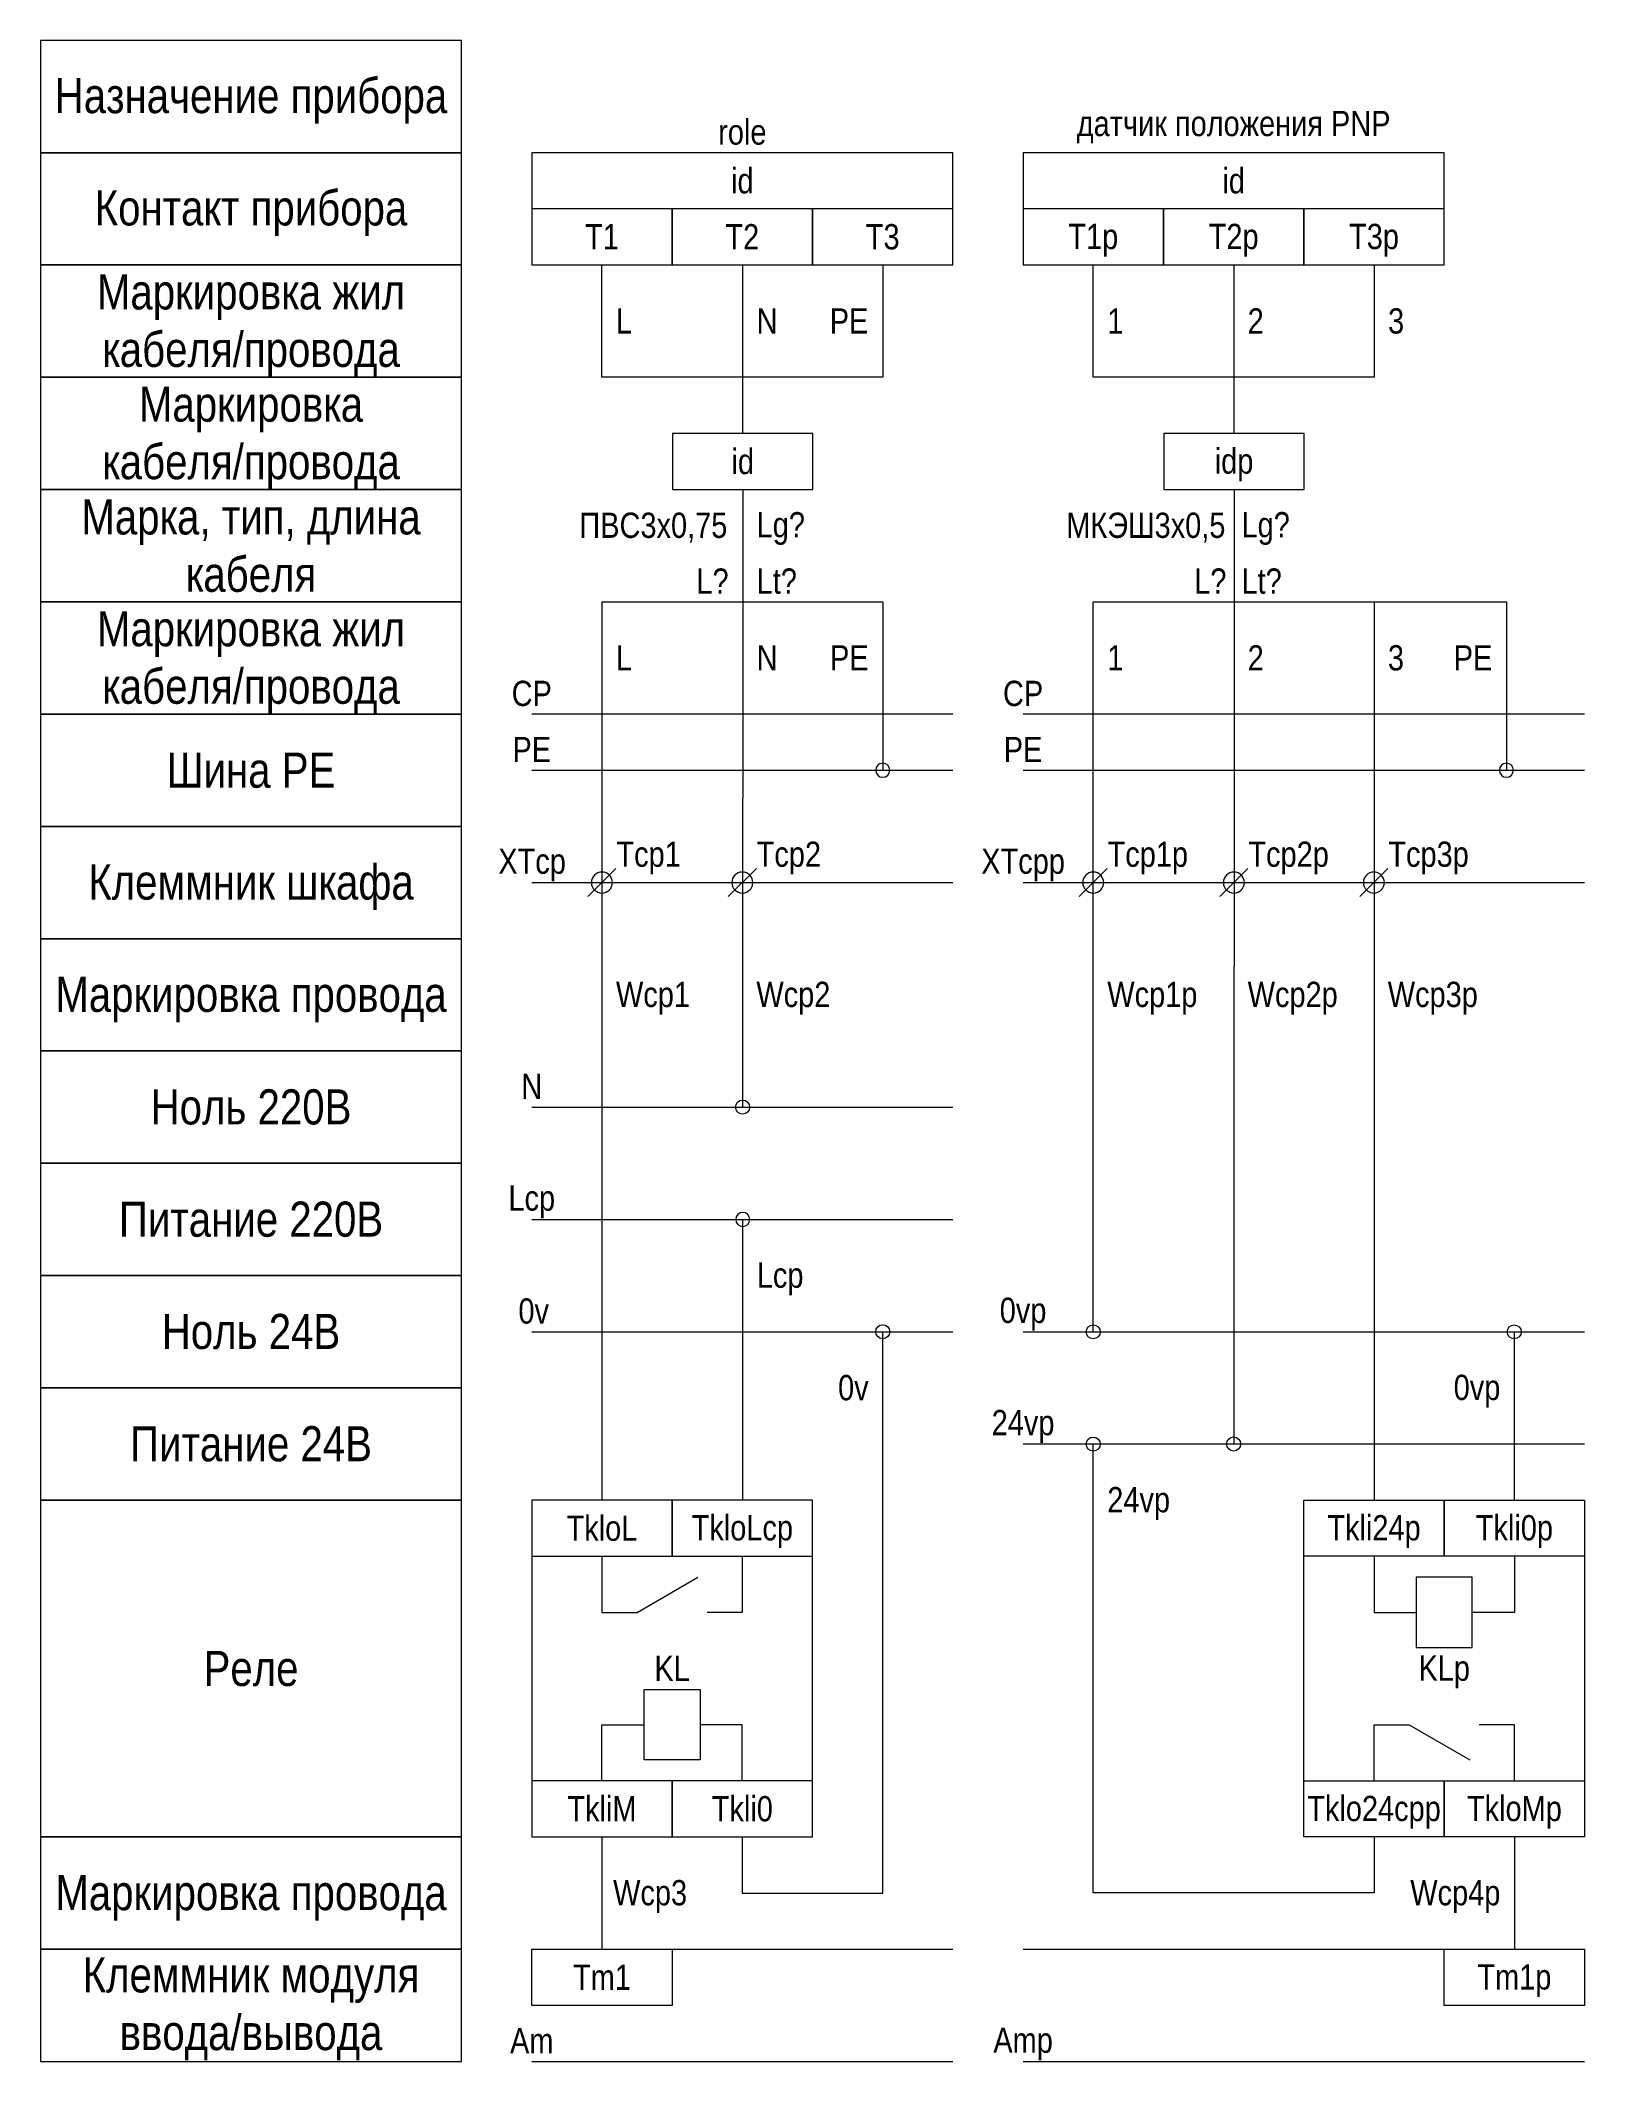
# Model space of a CAD drawing. Header units: millimetres. Extents: x -4644 to -4534, y -11658 to -11514.
import ezdxf

# ---------------------------------------------------------------- set-up
doc = ezdxf.new("R2010")
doc.units = ezdxf.units.MM
doc.header["$MEASUREMENT"] = 0
doc.linetypes.add('Штриховая', pattern=[2000, 1000, -1000])
doc.linetypes.add('Штрихпунктирная', pattern=[6702.777624, 3527.777672, -1763.888836, 0, -1411.111116])
for name, color, linetype, lineweight in [('0_names_Ном._пера__1', 7, 'Continuous', 15), ('0_Ном._пера__1', 7, 'Continuous', 15), ('0_Ном._пера__21', 7, 'Continuous', 40), ('1_names_Ном._пера__1', 7, 'Continuous', 15), ('1_Ном._пера__1', 7, 'Continuous', 15), ('1_Ном._пера__21', 7, 'Continuous', 40)]:
    doc.layers.add(name, color=color, linetype=linetype, lineweight=lineweight)
doc.styles.add('СГЕНЕРИР_СТИЛЬ_1', font='ARIALN.TTF')

msp = doc.modelspace()

# ---------------------------------------------------------------- linework, layer by layer
at = {"layer": '0_Ном._пера__1', "color": 7, "linetype": 'Continuous', "lineweight": 15}
for p, q in [((-4593.66, -11542.1), (-4593.66, -11530.1)), ((-4603.69, -11554.1), (-4603.69, -11618.1)), ((-4583.69, -11554.1), (-4583.69, -11566.1)), ((-4608.69, -11566.1), (-4578.69, -11566.1)), ((-4604.69, -11575.1), (-4602.69, -11573.1)), ((-4594.69, -11575.1), (-4592.69, -11573.1)), ((-4608.69, -11590.1), (-4578.69, -11590.1)), ((-4608.69, -11598.1), (-4578.69, -11598.1)), ((-4608.69, -11606.1), (-4578.69, -11606.1)), ((-4603.69, -11642.1), (-4603.69, -11650.1)), ((-4608.69, -11650.1), (-4578.69, -11650.1)), ((-4608.69, -11658.1), (-4578.69, -11658.1))]:
    msp.add_line(p, q, dxfattribs=at)
at = {"layer": '0_Ном._пера__1', "color": 7, "linetype": 'Штриховая', "lineweight": 15}
msp.add_line((-4578.69, -11562.1), (-4608.69, -11562.1), dxfattribs=at)
at = {"layer": '0_Ном._пера__1', "color": 7, "linetype": 'Штрихпунктирная', "lineweight": 15}
msp.add_line((-4608.69, -11574.1), (-4578.69, -11574.1), dxfattribs=at)
at = {"layer": '0_Ном._пера__1', "color": 7, "linetype": 'Continuous', "lineweight": 15}
for points in [[(-4643.69, -11522.1), (-4613.69, -11522.1), (-4613.69, -11514.1), (-4643.69, -11514.1)], [(-4643.69, -11530.1), (-4613.69, -11530.1), (-4613.69, -11522.1), (-4643.69, -11522.1)], [(-4608.69, -11530.1), (-4578.69, -11530.1), (-4578.69, -11522.1), (-4608.69, -11522.1)], [(-4608.69, -11530.1), (-4598.69, -11530.1), (-4598.69, -11526.1), (-4608.69, -11526.1)], [(-4598.69, -11530.1), (-4588.69, -11530.1), (-4588.69, -11526.1), (-4598.69, -11526.1)], [(-4588.69, -11530.1), (-4578.69, -11530.1), (-4578.69, -11526.1), (-4588.69, -11526.1)], [(-4643.69, -11538.1), (-4613.69, -11538.1), (-4613.69, -11530.1), (-4643.69, -11530.1)], [(-4643.69, -11546.1), (-4613.69, -11546.1), (-4613.69, -11538.1), (-4643.69, -11538.1)], [(-4598.66, -11546.1), (-4588.66, -11546.1), (-4588.66, -11542.1), (-4598.66, -11542.1)], [(-4643.69, -11554.1), (-4613.69, -11554.1), (-4613.69, -11546.1), (-4643.69, -11546.1)], [(-4643.69, -11562.1), (-4613.69, -11562.1), (-4613.69, -11554.1), (-4643.69, -11554.1)], [(-4643.69, -11570.1), (-4613.69, -11570.1), (-4613.69, -11562.1), (-4643.69, -11562.1)], [(-4643.69, -11578.1), (-4613.69, -11578.1), (-4613.69, -11570.1), (-4643.69, -11570.1)], [(-4643.69, -11586.1), (-4613.69, -11586.1), (-4613.69, -11578.1), (-4643.69, -11578.1)], [(-4643.69, -11594.1), (-4613.69, -11594.1), (-4613.69, -11586.1), (-4643.69, -11586.1)], [(-4643.69, -11602.1), (-4613.69, -11602.1), (-4613.69, -11594.1), (-4643.69, -11594.1)], [(-4643.69, -11610.1), (-4613.69, -11610.1), (-4613.69, -11602.1), (-4643.69, -11602.1)], [(-4643.69, -11618.1), (-4613.69, -11618.1), (-4613.69, -11610.1), (-4643.69, -11610.1)], [(-4643.69, -11642.1), (-4613.69, -11642.1), (-4613.69, -11618.1), (-4643.69, -11618.1)], [(-4608.69, -11642.1), (-4588.69, -11642.1), (-4588.69, -11618.1), (-4608.69, -11618.1)], [(-4608.69, -11622.1), (-4598.69, -11622.1), (-4598.69, -11618.1), (-4608.69, -11618.1)], [(-4598.69, -11622.1), (-4588.69, -11622.1), (-4588.69, -11618.1), (-4598.69, -11618.1)], [(-4596.69, -11631.6), (-4596.69, -11636.6), (-4600.69, -11636.6), (-4600.69, -11631.6)], [(-4608.69, -11642.1), (-4598.69, -11642.1), (-4598.69, -11638.1), (-4608.69, -11638.1)], [(-4598.69, -11642.1), (-4588.69, -11642.1), (-4588.69, -11638.1), (-4598.69, -11638.1)], [(-4643.69, -11650.1), (-4613.69, -11650.1), (-4613.69, -11642.1), (-4643.69, -11642.1)], [(-4643.69, -11658.1), (-4613.69, -11658.1), (-4613.69, -11650.1), (-4643.69, -11650.1)], [(-4608.69, -11650.1), (-4598.69, -11650.1), (-4598.69, -11654.1), (-4608.69, -11654.1)]]:
    msp.add_lwpolyline(points, close=True, dxfattribs=at)
for points in [[(-4583.69, -11530.1), (-4583.69, -11538.1), (-4603.69, -11538.1), (-4603.69, -11530.1)], [(-4593.66, -11546.1), (-4593.67, -11590.1)], [(-4603.69, -11554.1), (-4583.69, -11554.1)], [(-4593.66, -11618.1), (-4593.66, -11598.1)], [(-4593.69, -11642.1), (-4593.69, -11646.1), (-4583.69, -11646.1), (-4583.69, -11606.1)], [(-4603.69, -11622.1), (-4603.69, -11626.1), (-4601.19, -11626.1), (-4596.86, -11623.6)], [(-4593.69, -11622.1), (-4593.69, -11626.1), (-4596.19, -11626.1)], [(-4603.69, -11638.1), (-4603.69, -11634.1), (-4600.69, -11634.1)], [(-4593.69, -11638.1), (-4593.69, -11634.1), (-4596.69, -11634.1)]]:
    msp.add_lwpolyline(points, dxfattribs=at)
for points in [[(-4583.69, -11565.6, 1), (-4583.69, -11566.6, 1)], [(-4603.69, -11573.35, 1), (-4603.69, -11574.85, 1)], [(-4593.69, -11573.35, 1), (-4593.69, -11574.85, 1)], [(-4593.67, -11590.6, -1), (-4593.67, -11589.6, -1)], [(-4593.66, -11597.6, 1), (-4593.66, -11598.6, 1)], [(-4583.19, -11606.1, -1), (-4584.19, -11606.1, -1)]]:
    msp.add_lwpolyline(points, format="xyb", close=True, dxfattribs=at)
at = {"layer": '1_Ном._пера__1', "color": 7, "linetype": 'Continuous', "lineweight": 15}
for p, q in [((-4558.66, -11542.1), (-4558.66, -11530.1)), ((-4548.69, -11554.1), (-4548.69, -11618.1)), ((-4573.69, -11566.1), (-4533.69, -11566.1)), ((-4569.69, -11575.1), (-4567.69, -11573.1)), ((-4559.67, -11575.1), (-4557.67, -11573.1)), ((-4549.7, -11575.1), (-4547.7, -11573.1)), ((-4573.69, -11606.1), (-4533.69, -11606.1)), ((-4538.69, -11618.1), (-4538.69, -11606.1)), ((-4573.69, -11614.1), (-4533.69, -11614.1)), ((-4538.69, -11642.1), (-4538.69, -11650.1)), ((-4573.69, -11650.1), (-4533.69, -11650.1)), ((-4573.69, -11658.1), (-4533.69, -11658.1))]:
    msp.add_line(p, q, dxfattribs=at)
at = {"layer": '1_Ном._пера__1', "color": 7, "linetype": 'Штриховая', "lineweight": 15}
msp.add_line((-4533.69, -11562.1), (-4573.69, -11562.1), dxfattribs=at)
at = {"layer": '1_Ном._пера__1', "color": 7, "linetype": 'Штрихпунктирная', "lineweight": 15}
msp.add_line((-4573.69, -11574.1), (-4533.69, -11574.1), dxfattribs=at)
at = {"layer": '1_Ном._пера__1', "color": 7, "linetype": 'Continuous', "lineweight": 15}
for points in [[(-4573.69, -11530.1), (-4543.69, -11530.1), (-4543.69, -11522.1), (-4573.69, -11522.1)], [(-4573.69, -11530.1), (-4563.69, -11530.1), (-4563.69, -11526.1), (-4573.69, -11526.1)], [(-4563.69, -11530.1), (-4553.69, -11530.1), (-4553.69, -11526.1), (-4563.69, -11526.1)], [(-4553.69, -11530.1), (-4543.69, -11530.1), (-4543.69, -11526.1), (-4553.69, -11526.1)], [(-4563.66, -11546.1), (-4553.66, -11546.1), (-4553.66, -11542.1), (-4563.66, -11542.1)], [(-4553.69, -11618.1), (-4533.69, -11618.1), (-4533.69, -11642.1), (-4553.69, -11642.1)], [(-4553.69, -11618.1), (-4543.69, -11618.1), (-4543.69, -11622.1), (-4553.69, -11622.1)], [(-4543.69, -11618.1), (-4533.69, -11618.1), (-4533.69, -11622.1), (-4543.69, -11622.1)], [(-4541.69, -11628.6), (-4541.69, -11623.6), (-4545.69, -11623.6), (-4545.69, -11628.6)], [(-4553.69, -11638.1), (-4543.69, -11638.1), (-4543.69, -11642.1), (-4553.69, -11642.1)], [(-4543.69, -11638.1), (-4533.69, -11638.1), (-4533.69, -11642.1), (-4543.69, -11642.1)], [(-4543.69, -11650.1), (-4533.69, -11650.1), (-4533.69, -11654.1), (-4543.69, -11654.1)]]:
    msp.add_lwpolyline(points, close=True, dxfattribs=at)
for points in [[(-4548.69, -11530.1), (-4548.69, -11538.1), (-4568.69, -11538.1), (-4568.69, -11530.1)], [(-4558.66, -11546.1), (-4558.68, -11614.1)], [(-4568.69, -11606.1), (-4568.69, -11554.1), (-4539.26, -11554.1), (-4539.26, -11566.1)], [(-4548.69, -11642.1), (-4548.69, -11646.09), (-4568.69, -11646.09), (-4568.69, -11614.1)], [(-4548.69, -11622.1), (-4548.69, -11626.1), (-4545.69, -11626.1)], [(-4538.69, -11622.1), (-4538.69, -11626.1), (-4541.69, -11626.1)], [(-4548.69, -11638.1), (-4548.69, -11634.1), (-4546.19, -11634.1), (-4541.86, -11636.6)], [(-4538.69, -11638.1), (-4538.69, -11634.1), (-4541.19, -11634.1)]]:
    msp.add_lwpolyline(points, dxfattribs=at)
for points in [[(-4539.26, -11565.6, 1), (-4539.26, -11566.6, 1)], [(-4568.69, -11573.35, 1), (-4568.69, -11574.85, 1)], [(-4558.67, -11573.35, 1), (-4558.67, -11574.85, 1)], [(-4548.7, -11573.35, 1), (-4548.7, -11574.85, 1)], [(-4568.69, -11606.61, -1), (-4568.69, -11605.61, -1)], [(-4538.7, -11606.61, -1), (-4538.7, -11605.61, -1)], [(-4568.69, -11614.61, -1), (-4568.69, -11613.61, -1)], [(-4558.69, -11614.6, -1), (-4558.69, -11613.6, -1)]]:
    msp.add_lwpolyline(points, format="xyb", close=True, dxfattribs=at)

# ---------------------------------------------------------------- texts
at = {"layer": '0_names_Ном._пера__1', "color": 7, "linetype": 'Continuous', "lineweight": 15, "char_height": 1.8, "style": 'СГЕНЕРИР_СТИЛЬ_1'}
for s, insert, attachment_point in [('\\A1;{\\pqc;\\fArial Narrow|b0|i0|c204|p34;role}', (-4593.69, -11521.55), 8), ('\\A1;{\\pqc;\\fArial Narrow|b0|i0|c204|p34;i\\fArial Narrow|b0|i0|c204|p34;d}', (-4593.69, -11524.11), 5), ('\\A1;{\\pqc;\\fArial Narrow|b0|i0|c204|p34;i\\fArial Narrow|b0|i0|c204|p34;d}', (-4558.69, -11524.11), 5), ('\\A1;{\\pqc;\\fArial Narrow|b0|i0|c204|p34;T\\fArial Narrow|b0|i0|c204|p34;1}', (-4603.69, -11528.09), 5), ('\\A1;{\\pqc;\\fArial Narrow|b0|i0|c204|p34;Т\\fArial Narrow|b0|i0|c204|p34;2}', (-4593.69, -11528.09), 5), ('\\A1;{\\pqc;\\fArial Narrow|b0|i0|c204|p34;Т\\fArial Narrow|b0|i0|c204|p34;3}', (-4583.69, -11528.1), 5), ('\\A1;{\\pqc;\\fArial Narrow|b0|i0|c204|p34;i\\fArial Narrow|b0|i0|c204|p34;d}', (-4593.66, -11544.11), 5), ('\\A1;{\\pql;\\fArial Narrow|b0|i0|c204|p34;Lg\\fArial Narrow|b0|i0|c204|p34;?}', (-4592.67, -11550.05), 7), ('\\A1;{\\pql;\\fArial Narrow|b0|i0|c204|p34;L\\fArial Narrow|b0|i0|c204|p34;?}', (-4596.96, -11553.52), 7), ('\\A1;{\\pql;\\fArial Narrow|b0|i0|c204|p34;Lt\\fArial Narrow|b0|i0|c204|p34;?}', (-4592.67, -11553.54), 7), ('\\A1;{\\pqc;\\fArial Narrow|b0|i0|c204|p34;CP}', (-4608.69, -11561.55), 8), ('\\A1;{\\pqr;\\fArial Narrow|b0|i0|c204|p34;XTcp}', (-4606.26, -11574.02), 9), ('\\A1;{\\pql;\\fArial Narrow|b0|i0|c204|p34;Tcp\\fArial Narrow|b0|i0|c204|p34;1}', (-4602.66, -11572.35), 4), ('\\A1;{\\pql;\\fArial Narrow|b0|i0|c204|p34;Tcp\\fArial Narrow|b0|i0|c204|p34;2}', (-4592.67, -11572.35), 4), ('\\A1;{\\pql;\\fArial Narrow|b0|i0|c204|p34;Wcp\\fArial Narrow|b0|i0|c204|p34;1}', (-4602.69, -11582.34), 4), ('\\A1;{\\pql;\\fArial Narrow|b0|i0|c204|p34;Wcp\\fArial Narrow|b0|i0|c204|p34;2}', (-4592.69, -11582.34), 4), ('\\A1;{\\pqc;\\fArial Narrow|b0|i0|c204|p34;Lcp}', (-4608.69, -11598.02), 8), ('\\A1;{\\pql;\\fArial Narrow|b0|i0|c204|p34;Lcp}', (-4592.66, -11602.34), 4), ('\\A1;{\\pqc;\\fArial Narrow|b0|i0|c204|p34;0v}', (-4608.55, -11605.55), 8), ('\\A1;{\\pqr;\\fArial Narrow|b0|i0|c204|p34;0v}', (-4584.69, -11610.1), 6), ('\\A1;{\\pqc;\\fArial Narrow|b0|i0|c204|p34;TkloL}', (-4603.69, -11620.11), 5), ('\\A1;{\\pqc;\\fArial Narrow|b0|i0|c204|p34;Т\\fArial Narrow|b0|i0|c204|p34;kl\\fArial Narrow|b0|i0|c204|p34;oLcp}', (-4593.69, -11620.34), 5), ('\\A1;{\\pqc;\\fArial Narrow|b0|i0|c204|p34;KL}', (-4598.69, -11630.09), 5), ('\\A1;{\\pqc;\\fArial Narrow|b0|i0|c204|p34;Tkli\\fArial Narrow|b0|i0|c204|p34;M}', (-4603.69, -11640.09), 5), ('\\A1;{\\pqc;\\fArial Narrow|b0|i0|c204|p34;Т\\fArial Narrow|b0|i0|c204|p34;kl\\fArial Narrow|b0|i0|c204|p34;i0}', (-4593.69, -11640.1), 5), ('\\A1;{\\pqc;\\fArial Narrow|b0|i0|c204|p34;Wcp\\fArial Narrow|b0|i0|c204|p34;3}', (-4600.26, -11646.34), 5), ('\\A1;{\\pqc;\\fArial Narrow|b0|i0|c204|p34;Tm\\fArial Narrow|b0|i0|c204|p34;1}', (-4603.69, -11652.09), 5), ('\\A1;{\\pqc;\\fArial Narrow|b0|i0|c204|p34;A\\fArial Narrow|b0|i0|c204|p34;m}', (-4608.69, -11657.52), 8)]:
    msp.add_mtext(s, dxfattribs=dict(at, insert=insert, attachment_point=attachment_point))
at = {"layer": '0_Ном._пера__1', "color": 7, "linetype": 'Continuous', "lineweight": 15, "style": 'СГЕНЕРИР_СТИЛЬ_1'}
for s, insert, char_height, attachment_point in [('\\A1;{\\pqc;\\fArial Narrow|b0|i0|c204|p34;Назначение прибора}', (-4628.69, -11518.41), 2.5, 5), ('\\A1;{\\pqc;\\fArial Narrow|b0|i0|c204|p34;Контакт прибора}', (-4628.69, -11526.41), 2.5, 5), ('\\A1;{\\pql;\\fArial Narrow|b0|i0|c204|p34;L}', (-4602.69, -11534.09), 1.8, 4), ('\\A1;{\\pql;\\fArial Narrow|b0|i0|c204|p34;N}', (-4592.67, -11534.09), 1.8, 4), ('\\A1;{\\pql;\\fArial Narrow|b0|i0|c204|p34;PE}', (-4587.46, -11534.09), 1.8, 4), ('\\A1;{\\pql;\\fArial Narrow|b0|i0|c204|p34;L}', (-4602.69, -11558.09), 1.8, 4), ('\\A1;{\\pql;\\fArial Narrow|b0|i0|c204|p34;N}', (-4592.67, -11558.09), 1.8, 4), ('\\A1;{\\pqr;\\fArial Narrow|b0|i0|c204|p34;PE}', (-4584.69, -11558.09), 1.8, 6), ('\\A1;{\\pqr;\\fArial Narrow|b0|i0|c204|p34;PE}', (-4540.26, -11558.09), 1.8, 6), ('\\A1;{\\pqc;\\fArial Narrow|b0|i0|c204|p34;PE}', (-4608.69, -11565.52), 1.8, 8), ('\\A1;{\\pqc;\\fArial Narrow|b0|i0|c204|p34;Шина PE}', (-4628.69, -11566.11), 2.5, 5), ('\\A1;{\\pqc;\\fArial Narrow|b0|i0|c204|p34;Клеммник\\fArial Narrow|b0|i0|c204|p34; шкафа}', (-4628.69, -11574.44), 2.5, 5), ('\\A1;{\\pqc;\\fArial Narrow|b0|i0|c204|p34;Маркировка \\fArial Narrow|b0|i0|c204|p34;провода}', (-4628.69, -11582.44), 2.5, 5), ('\\A1;{\\pqc;\\fArial Narrow|b0|i0|c204|p34;Ноль 220В}', (-4628.69, -11590.1), 2.5, 5), ('\\A1;{\\pqc;\\fArial Narrow|b0|i0|c204|p34;N}', (-4608.69, -11589.52), 1.8, 8), ('\\A1;{\\pqc;\\fArial Narrow|b0|i0|c204|p34;Питание\\fArial Narrow|b0|i0|c204|p34; 220В}', (-4628.69, -11598.1), 2.5, 5), ('\\A1;{\\pqc;\\fArial Narrow|b0|i0|c204|p34;Ноль 24\\fArial Narrow|b0|i0|c204|p34;В}', (-4628.69, -11606.1), 2.5, 5), ('\\A1;{\\pqc;\\fArial Narrow|b0|i0|c204|p34;Питание 2\\fArial Narrow|b0|i0|c204|p34;4\\fArial Narrow|b0|i0|c204|p34;В}', (-4628.69, -11614.1), 2.5, 5), ('\\A1;{\\pqc;\\fArial Narrow|b0|i0|c204|p34;Реле}', (-4628.69, -11630.11), 2.5, 5), ('\\A1;{\\pqc;\\fArial Narrow|b0|i0|c204|p34;Маркировка \\fArial Narrow|b0|i0|c204|p34;провода}', (-4628.69, -11646.44), 2.5, 5)]:
    msp.add_mtext(s, dxfattribs=dict(at, insert=insert, char_height=char_height, attachment_point=attachment_point))
at = {"layer": '0_Ном._пера__1', "color": 7, "linetype": 'Continuous', "lineweight": 15, "char_height": 2.5, "attachment_point": 5, "style": 'СГЕНЕРИР_СТИЛЬ_1'}
for s, insert, line_spacing_factor in [('\\A1;{\\pqc;\\fArial Narrow|b0|i0|c204|p34;Маркировка жил\\P\\pqc;\\fArial Narrow|b0|i0|c204|p34;кабеля/провода}', (-4628.69, -11534.44), 0.982786), ('\\A1;{\\pqc;\\fArial Narrow|b0|i0|c204|p34;Маркировка\\P\\pqc;\\fArial Narrow|b0|i0|c204|p34;кабеля/провода}', (-4628.69, -11542.44), 0.982786), ('\\A1;{\\pqc;\\fArial Narrow|b0|i0|c204|p34;Марка, тип\\fArial Narrow|b0|i0|c204|p34;, длина\\P\\pqc;\\fArial Narrow|b0|i0|c204|p34;кабеля}', (-4628.69, -11550.11), 0.98101), ('\\A1;{\\pqc;\\fArial Narrow|b0|i0|c204|p34;Маркировка жил\\P\\pqc;\\fArial Narrow|b0|i0|c204|p34;кабеля/провода}', (-4628.69, -11558.44), 0.982786), ('\\A1;{\\pqc;\\fArial Narrow|b0|i0|c204|p34;Клеммник модуля\\P\\pqc;\\fArial Narrow|b0|i0|c204|p34;ввода\\fArial Narrow|b0|i0|c204|p34;/вывода}', (-4628.69, -11654.34), 0.985989)]:
    msp.add_mtext(s, dxfattribs=dict(at, insert=insert, line_spacing_factor=line_spacing_factor))
at = {"layer": '0_Ном._пера__21', "color": 7, "linetype": 'Continuous', "lineweight": 40, "insert": (-4605.3, -11549.88), "char_height": 1.8, "attachment_point": 7, "style": 'СГЕНЕРИР_СТИЛЬ_1'}
msp.add_mtext('\\A1;{\\pql;\\fArial Narrow|b0|i0|c204|p34;ПВС3\\fArial Narrow|b0|i0|c204|p34;х0,\\fArial Narrow|b0|i0|c204|p34;7\\fArial Narrow|b0|i0|c204|p34;5}', dxfattribs=at)
at = {"layer": '1_names_Ном._пера__1', "color": 7, "linetype": 'Continuous', "lineweight": 15, "char_height": 1.8, "style": 'СГЕНЕРИР_СТИЛЬ_1'}
for s, insert, attachment_point in [('\\A1;{\\pqc;\\fArial Narrow|b0|i0|c204|p34;T\\fArial Narrow|b0|i0|c204|p34;1p}', (-4568.69, -11528.34), 5), ('\\A1;{\\pqc;\\fArial Narrow|b0|i0|c204|p34;Т\\fArial Narrow|b0|i0|c204|p34;2\\fArial Narrow|b0|i0|c204|p34;p}', (-4558.69, -11528.34), 5), ('\\A1;{\\pqc;\\fArial Narrow|b0|i0|c204|p34;Т\\fArial Narrow|b0|i0|c204|p34;3\\fArial Narrow|b0|i0|c204|p34;p}', (-4548.69, -11528.34), 5), ('\\A1;{\\pqc;\\fArial Narrow|b0|i0|c204|p34;idp}', (-4558.66, -11544.34), 5), ('\\A1;{\\pql;\\fArial Narrow|b0|i0|c204|p34;Lg\\fArial Narrow|b0|i0|c204|p34;?}', (-4558.13, -11550.05), 7), ('\\A1;{\\pql;\\fArial Narrow|b0|i0|c204|p34;L\\fArial Narrow|b0|i0|c204|p34;?}', (-4561.5, -11553.52), 7), ('\\A1;{\\pql;\\fArial Narrow|b0|i0|c204|p34;Lt\\fArial Narrow|b0|i0|c204|p34;?}', (-4558.13, -11553.54), 7), ('\\A1;{\\pqc;\\fArial Narrow|b0|i0|c204|p34;CP}', (-4573.69, -11561.55), 8), ('\\A1;{\\pqc;\\fArial Narrow|b0|i0|c204|p34;XTcpp}', (-4573.69, -11574.02), 8), ('\\A1;{\\pql;\\fArial Narrow|b0|i0|c204|p34;Tcp\\fArial Narrow|b0|i0|c204|p34;1p}', (-4567.67, -11572.35), 4), ('\\A1;{\\pql;\\fArial Narrow|b0|i0|c204|p34;Tcp\\fArial Narrow|b0|i0|c204|p34;2\\fArial Narrow|b0|i0|c204|p34;p}', (-4557.64, -11572.35), 4), ('\\A1;{\\pql;\\fArial Narrow|b0|i0|c204|p34;Tcp\\fArial Narrow|b0|i0|c204|p34;3\\fArial Narrow|b0|i0|c204|p34;p}', (-4547.67, -11572.35), 4), ('\\A1;{\\pql;\\fArial Narrow|b0|i0|c204|p34;Wcp1\\fArial Narrow|b0|i0|c204|p34;p}', (-4567.69, -11582.34), 4), ('\\A1;{\\pql;\\fArial Narrow|b0|i0|c204|p34;Wcp\\fArial Narrow|b0|i0|c204|p34;2\\fArial Narrow|b0|i0|c204|p34;p}', (-4557.69, -11582.34), 4), ('\\A1;{\\pql;\\fArial Narrow|b0|i0|c204|p34;Wcp\\fArial Narrow|b0|i0|c204|p34;3\\fArial Narrow|b0|i0|c204|p34;p}', (-4547.71, -11582.34), 4), ('\\A1;{\\pqc;\\fArial Narrow|b0|i0|c204|p34;0\\fArial Narrow|b0|i0|c204|p34;vp}', (-4573.69, -11606.02), 8), ('\\A1;{\\pqr;\\fArial Narrow|b0|i0|c204|p34;0\\fArial Narrow|b0|i0|c204|p34;vp}', (-4539.69, -11610.34), 6), ('\\A1;{\\pqc;\\fArial Narrow|b0|i0|c204|p34;24\\fArial Narrow|b0|i0|c204|p34;vp}', (-4573.69, -11614.02), 8), ('\\A1;{\\pql;\\fArial Narrow|b0|i0|c204|p34;24\\fArial Narrow|b0|i0|c204|p34;vp}', (-4567.69, -11618.34), 4), ('\\A1;{\\pqc;\\fArial Narrow|b0|i0|c204|p34;Tkli24\\fArial Narrow|b0|i0|c204|p34;p}', (-4548.69, -11620.34), 5), ('\\A1;{\\pqc;\\fArial Narrow|b0|i0|c204|p34;Тkli0\\fArial Narrow|b0|i0|c204|p34;p}', (-4538.69, -11620.34), 5), ('\\A1;{\\pqc;\\fArial Narrow|b0|i0|c204|p34;KL\\fArial Narrow|b0|i0|c204|p34;p}', (-4543.69, -11630.34), 5), ('\\A1;{\\pqc;\\fArial Narrow|b0|i0|c204|p34;Тklo\\fArial Narrow|b0|i0|c204|p34;24\\fArial Narrow|b0|i0|c204|p34;c\\fArial Narrow|b0|i0|c204|p34;p\\fArial Narrow|b0|i0|c204|p34;p}', (-4548.69, -11640.34), 5), ('\\A1;{\\pqc;\\fArial Narrow|b0|i0|c204|p34;Tklo\\fArial Narrow|b0|i0|c204|p34;Mp}', (-4538.69, -11640.34), 5), ('\\A1;{\\pqr;\\fArial Narrow|b0|i0|c204|p34;Wcp\\fArial Narrow|b0|i0|c204|p34;4p}', (-4539.69, -11646.34), 6), ('\\A1;{\\pqc;\\fArial Narrow|b0|i0|c204|p34;Tm1\\fArial Narrow|b0|i0|c204|p34;p}', (-4538.69, -11652.34), 5), ('\\A1;{\\pqc;\\fArial Narrow|b0|i0|c204|p34;Am\\fArial Narrow|b0|i0|c204|p34;p}', (-4573.69, -11658.02), 8)]:
    msp.add_mtext(s, dxfattribs=dict(at, insert=insert, attachment_point=attachment_point))
at = {"layer": '1_Ном._пера__1', "color": 7, "linetype": 'Continuous', "lineweight": 15, "char_height": 1.8, "style": 'СГЕНЕРИР_СТИЛЬ_1'}
for s, insert, attachment_point in [('\\A1;{\\pqc;\\fArial Narrow|b0|i0|c204|p34;датчик положения PNP}', (-4558.69, -11520.28), 5), ('\\A1;{\\pql;\\fArial Narrow|b0|i0|c204|p34;1}', (-4567.69, -11534.09), 4), ('\\A1;{\\pql;\\fArial Narrow|b0|i0|c204|p34;2}', (-4557.69, -11534.09), 4), ('\\A1;{\\pql;\\fArial Narrow|b0|i0|c204|p34;3}', (-4547.69, -11534.1), 4), ('\\A1;{\\pql;\\fArial Narrow|b0|i0|c204|p34;1}', (-4567.69, -11558.09), 4), ('\\A1;{\\pql;\\fArial Narrow|b0|i0|c204|p34;2}', (-4557.69, -11558.09), 4), ('\\A1;{\\pql;\\fArial Narrow|b0|i0|c204|p34;3}', (-4547.7, -11558.1), 4), ('\\A1;{\\pqc;\\fArial Narrow|b0|i0|c204|p34;PE}', (-4573.69, -11565.52), 8)]:
    msp.add_mtext(s, dxfattribs=dict(at, insert=insert, attachment_point=attachment_point))
at = {"layer": '1_Ном._пера__21', "color": 7, "linetype": 'Continuous', "lineweight": 40, "insert": (-4570.61, -11549.88), "char_height": 1.8, "attachment_point": 7, "style": 'СГЕНЕРИР_СТИЛЬ_1'}
msp.add_mtext('\\A1;{\\pql;\\fArial Narrow|b0|i0|c204|p34;МКЭШ\\fArial Narrow|b0|i0|c204|p34;3х0,\\fArial Narrow|b0|i0|c204|p34;5}', dxfattribs=at)

doc.saveas('drawing.dxf')
